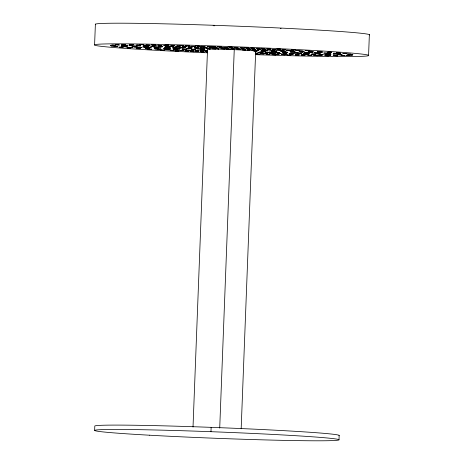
<?xml version="1.0" encoding="UTF-8"?>
<svg xmlns="http://www.w3.org/2000/svg" width="464" height="464" viewBox="0 0 464 464"><rect width="100%" height="100%" fill="white"/><g stroke="black" fill="none" stroke-linecap="round" stroke-linejoin="round"><path stroke-width="0.7" d="M94.592 44.788L95.387 24.157M94.627 430.464L94.795 426.126A122.287 3.202 2.2 0 1 220.064 427.692A122.287 3.202 2.2 0 1 338.946 435.655M193.018 427.008L207.53 49.323A24.157 0.632 2.2 0 1 232.046 49.584A24.157 0.632 2.2 0 1 255.6 51.191M210.969 431.7L211.137 427.356M219.716 428.081L234.25 49.671M241.17 428.765L255.681 51.081M339.004 439.773L339.172 435.435M368.578 55.286L369.367 34.655M294.228 53.232L290.441 53.082L294.24 53.227M189.904 50.622L193.708 50.773L189.944 50.634M175.792 46.655L179.591 46.794M179.585 46.806L175.821 46.661M294.309 52.386L298.103 52.525M298.097 52.536L294.344 52.397M274.734 50.541L270.941 50.39L274.746 50.535M123.865 46.702L127.664 46.852L123.94 46.719M209.194 47.717L212.993 47.867L209.264 47.734M261.98 49.254L265.779 49.399L262.009 49.265M259.846 54.346L256.07 54.189L259.852 54.334M181.958 48.975L185.751 49.114M185.745 49.126L181.981 48.981M241.535 48.9L245.328 49.045M245.317 49.056L241.564 48.911M188.169 47.612L191.968 47.763L188.233 47.63M166.564 49.66L170.363 49.81L166.628 49.677M188.581 46.87L192.38 47.015L188.599 46.881M179.458 48.065L175.676 47.908L179.475 48.059M336.406 52.815L340.205 52.96M340.187 52.966L336.417 52.821M347.095 54.05L350.888 54.195L347.089 54.05M299.048 55.071L295.272 54.92L299.071 55.059M184.956 50.999L188.749 51.15M188.726 51.156L184.974 51.011M330.977 52.768L327.195 52.618L331 52.763M150.655 46.145L154.454 46.29L150.672 46.156M294.414 52.815L298.207 52.96M298.184 52.971L294.425 52.826M205.036 46.441L201.26 46.29L205.059 46.435M305.358 54.781L301.588 54.624L305.387 54.769M161.472 45.385L157.696 45.234L161.501 45.379M225.226 48.25L229.025 48.395L225.272 48.268M200.906 49.004L197.136 48.853L200.935 48.993M291.746 49.845L295.498 49.973L291.699 49.834M291.34 51.324L295.127 51.469L291.409 51.342M145.302 46.365L149.054 46.493L145.255 46.354M147.83 49.259L151.629 49.41L147.836 49.271M269.857 54.363L266.098 54.201L269.88 54.358M319.481 53.905L315.717 53.754L319.516 53.899M293.445 50.93L289.658 50.785L293.439 50.918M337.108 53.824L340.895 53.969L337.142 53.836M146.694 46.829L142.906 46.69L146.705 46.835M301.699 53.766L297.911 53.627L301.71 53.772M136.839 46.174L133.046 46.035L136.851 46.18M349.056 54.555L352.837 54.7M352.837 54.711L349.085 54.572M169.319 46.736L165.526 46.597L169.331 46.742M330.652 55.286L326.888 55.129L330.687 55.274M154.872 48.9L158.653 49.045M158.624 49.056L154.889 48.911M176.546 48.929L172.794 48.772L176.575 48.917M198.824 51.336L195.037 51.197L198.836 51.342M342.855 53.459L346.643 53.609M346.614 53.621L342.879 53.476M195.477 49.822L191.713 49.683L195.501 49.828M254.991 51.092L254.55 51.092M218.324 49.184L217.97 49.19L218.312 49.242M248.779 50.512L249.458 50.501L247.48 50.373M213.133 25.694L214.762 25.752M207.611 50.588L204.839 50.443L207.681 50.506M207.588 52.304L206.399 52.299L207.64 52.403M210.354 49.167L208.974 49.155L209.583 49.225M255.473 53.256L258.007 53.401L255.496 53.348M207.681 51.516L205.262 51.371L207.576 51.417M255.478 51.753L257.178 51.771L255.444 51.655M253.489 50.965L254.956 51.046M280.407 28.49L281.097 28.53M95.422 24.482A137.234 3.59 2.2 0 1 232 25.961A137.234 3.59 2.2 0 1 369.408 34.98M207.367 52.809A137.234 3.59 2.2 0 1 117.206 43.825A137.234 3.59 2.2 0 1 346.283 52.635A137.234 3.59 2.2 0 1 255.345 54.653M111.789 45.095L115.582 45.246L111.818 45.089M311.762 54.665L315.555 54.816L311.762 54.665M261.157 48.308L264.944 48.459L261.157 48.308M219.246 47.746L223.033 47.896L219.275 47.746M341.063 55.535L344.856 55.686L341.063 55.535M170.381 50.228L174.168 50.385L170.41 50.228M174.992 50.808L178.785 50.959L175.027 50.802M207.251 46.765L211.045 46.916L207.28 46.765M236.971 49.277L240.758 49.428L237 49.277M327.265 54.033L331.052 54.189L327.294 54.033M129.804 44.567L133.591 44.724L129.804 44.567M200.599 51.748L204.386 51.898L200.628 51.748M254.8 50.541L258.587 50.692L254.8 50.541M261.081 51.556L264.869 51.713L261.081 51.556M305.324 50.599L309.111 50.75L305.324 50.599M287.17 55.077L290.957 55.228L287.199 55.071M256.511 48.685L260.298 48.842L256.511 48.685M298.955 50.97L302.743 51.127L298.984 50.97M145.696 48.703L149.483 48.853L145.725 48.697M299.477 52.009L303.265 52.159L299.506 52.003M260.165 53.725L263.952 53.882L260.165 53.725M313.821 55.576L317.608 55.726L313.855 55.576M273.041 51.869L276.828 52.026L273.041 51.869M146.143 45.095L149.93 45.246L146.177 45.089M129.102 45.188L132.89 45.339L129.137 45.182M143.457 45.605L147.245 45.756L143.492 45.6M281.3 54.607L285.087 54.764L281.329 54.607M235.683 48.366L239.47 48.517L235.718 48.36M277.513 53.505L281.3 53.662L277.547 53.505M121.446 45.739L125.234 45.89L121.446 45.739M131.979 46.423L135.766 46.574L131.979 46.423M191.499 46.296L195.286 46.452L191.499 46.296M111.064 45.936L114.852 46.087L111.093 45.93M136.526 48.505L140.314 48.656L136.526 48.505M172.422 47.108L176.21 47.264L172.422 47.108M119.526 47.102L123.314 47.258L119.555 47.102M242.266 49.816L246.048 49.967L242.301 49.81M275.43 54.143L279.212 54.294L275.459 54.137M228.172 46.934L231.954 47.084L228.172 46.934M246.14 48.517L249.928 48.668L246.14 48.517M217.61 46.829L221.392 46.98L217.645 46.823M261.597 51.168L265.379 51.324L261.597 51.168M333.378 53.25L337.166 53.406L333.378 53.25M281.915 49.631L285.702 49.781L281.915 49.631M251.842 49.062L255.623 49.219L251.877 49.062M157.099 47.925L160.88 48.076L157.128 47.92M186.534 48.587L190.315 48.743L186.569 48.587M179.719 47.647L183.5 47.804L179.754 47.641M348.696 54.978L352.483 55.129L348.737 54.972M250.746 48.134L254.527 48.291L250.78 48.134M283.452 53.975L287.233 54.131L283.487 53.969M165.097 45.008L168.879 45.159L165.097 45.008M170.972 45.472L174.754 45.629L170.972 45.472M176.848 45.936L180.629 46.093L176.848 45.936M182.723 46.4L186.505 46.557L182.723 46.4M194.474 47.334L198.256 47.485L194.474 47.334M200.344 47.798L204.131 47.949L200.344 47.798M206.219 48.262L210.006 48.418L206.219 48.262M212.094 48.726L215.876 48.882L212.094 48.726M308.224 51.168L312.005 51.324L308.224 51.168M169.743 46.174L173.524 46.325L169.743 46.174M191.162 49.167L194.944 49.323L191.197 49.167M199.868 50.808L203.65 50.965L199.903 50.808M164.552 47.63L168.333 47.786L164.587 47.63M221.009 48.674L224.791 48.824L221.009 48.674M263.941 50.733L267.722 50.889L263.975 50.733M115.623 44.811L119.405 44.967L115.658 44.811M326.946 53.586L330.728 53.743L326.981 53.586M182.48 49.486L186.261 49.642L182.52 49.48M319.574 54.584L323.35 54.735L319.609 54.578M276.904 49.056L280.679 49.207L276.904 49.056M269.561 53.673L273.342 53.824L269.59 53.673M271.301 51.388L275.082 51.545L271.301 51.388M295.406 54.137L299.187 54.288L295.446 54.131M333.964 55.657L337.74 55.808L333.964 55.657M195.303 45.803L199.085 45.953L195.332 45.797M176.471 48.355L180.247 48.511L176.471 48.355M266.962 49.816L270.744 49.967L266.962 49.816M259.538 52.096L263.314 52.252L259.573 52.09M290.174 51.806L293.95 51.956L290.174 51.806M160.753 50.031L164.534 50.187L160.753 50.031M229.703 47.844L233.479 47.995L229.703 47.844M318.362 55.17L322.144 55.326L318.362 55.17M197.403 46.765L201.185 46.916L197.438 46.765M286.305 50.205L290.081 50.361L286.305 50.205M289.379 54.445L293.155 54.595L289.379 54.445M128.847 47.305L132.629 47.461L128.847 47.305M158.932 46.081L162.707 46.238L158.932 46.081M201.382 48.61L205.158 48.766L201.382 48.61M333.175 54.961L336.951 55.117L333.216 54.955M338.343 54.3L342.119 54.456L338.378 54.3M139.908 44.608L143.683 44.764L139.942 44.602M304.355 52.606L308.137 52.757L304.39 52.6M185.536 50.048L189.312 50.205L185.536 50.048M201.005 49.874L204.786 50.031L201.045 49.868M213.254 47.253L217.036 47.409L213.254 47.253M133.713 46.916L137.495 47.067L133.713 46.916M240.242 47.978L244.018 48.134L240.282 47.972M282.68 53.151L286.456 53.302L282.68 53.151M263.691 53.209L267.473 53.36L263.691 53.209M317.475 51.365L321.25 51.521L317.509 51.359M261.516 50.187L265.292 50.338L261.516 50.187M304.993 54.149L308.769 54.3L305.034 54.143M226.855 49.161L230.637 49.312L226.855 49.161M273.081 50.93L276.857 51.086L273.122 50.924M280.349 50.576L284.125 50.727L280.384 50.576M136.938 45.75L140.708 45.901L136.979 45.75M163.717 45.698L167.492 45.849L163.717 45.698M194.613 48.105L198.389 48.256L194.613 48.105M153.961 47.38L157.737 47.537L153.961 47.38M157.197 49.457L160.973 49.607L157.197 49.457M301.206 55.373L304.976 55.529L301.24 55.373M323.831 53.041L327.607 53.192L323.866 53.035M215.122 48.192L218.898 48.343L215.122 48.192M180.113 50.425L183.889 50.576L180.113 50.425M247.132 49.439L250.902 49.596L247.173 49.439M272.043 54.677L275.819 54.827L272.043 54.677M173.275 49.288L177.045 49.439L173.275 49.288M110.281 45.466L114.051 45.617L110.281 45.466M200.396 49.37L204.172 49.52L200.396 49.37M138.208 47.508L141.984 47.659L138.208 47.508M251.969 49.996L255.739 50.147L251.969 49.996M257.126 49.625L260.896 49.781L257.172 49.619M282.222 51.121L285.998 51.278L282.263 51.121M305.741 53.087L309.511 53.238L305.741 53.087M121.406 46.174L125.176 46.33L121.446 46.168M244.824 47.595L248.594 47.751L244.87 47.589M136.544 45.078L140.319 45.234L136.544 45.078M127.037 47.78L130.807 47.937L127.037 47.78M231.194 48.755L234.964 48.911L231.234 48.749M257.827 52.739L261.597 52.896L257.827 52.739M311.854 54.015L315.624 54.172L311.854 54.015M203.313 47.235L207.089 47.392L203.313 47.235M318.002 52.409L321.772 52.565L318.002 52.409M346.028 55.303L349.798 55.454L346.074 55.303M124.05 45.408L127.82 45.559L124.05 45.408M190.327 51.562L194.097 51.719L190.327 51.562M121.678 44.637L125.448 44.788L121.678 44.637M136.19 47.978L139.954 48.134L136.19 47.978M154.367 46.963L158.137 47.113L154.367 46.963M181.958 47.125L185.733 47.276L182.004 47.119M324.8 54.369L328.57 54.52L324.8 54.369M114.185 46.481L117.955 46.638L114.225 46.481M166.709 48.134L170.479 48.291L166.709 48.134M265.588 52.565L269.358 52.722L265.588 52.565M145.336 48.175L149.106 48.331L145.377 48.169M268.952 52.119L272.716 52.275L268.998 52.113M280.801 51.597L284.571 51.753L280.801 51.597M324.829 55.668L328.599 55.819L324.829 55.668M223.677 47.328L227.447 47.485L223.677 47.328M272.032 49.433L275.802 49.584L272.032 49.433M276.022 52.641L279.786 52.797L276.022 52.641M303.572 53.43L307.342 53.586L303.572 53.43M295.858 50.402L299.628 50.553L295.904 50.396M300.504 51.516L304.268 51.672L300.544 51.51M154.495 48.372L158.253 48.529L154.495 48.372M179.725 45.356L183.489 45.513L179.725 45.356M164.082 49.091L167.84 49.248L164.082 49.091M166.518 47.276L170.282 47.432L166.564 47.276M234.245 47.45L238.009 47.606L234.245 47.45M266.783 48.865L270.547 49.022L266.829 48.865M151.757 44.753L155.515 44.909L151.757 44.753M158.299 46.696L162.064 46.847L158.299 46.696M211.578 46.325L215.342 46.481L211.578 46.325M308.769 52.206L312.527 52.368L308.809 52.206M152.494 45.582L156.258 45.739L152.494 45.582M309.645 51.713L313.403 51.869L309.645 51.713M163.653 48.569L167.411 48.72L163.653 48.569M195.147 50.24L198.905 50.396L195.193 50.24M147.627 47.717L151.392 47.862L147.627 47.717M282.344 52.496L286.108 52.647L282.344 52.496M318.78 51.91L322.538 52.055L318.78 51.91M255.734 52.432L255.432 52.444L255.734 52.42M176.042 49.851L179.8 50.008L176.042 49.851M283.985 52.136L287.744 52.293L283.985 52.136M316.535 53.343L320.288 53.499L316.535 53.343M327.92 52.101L331.679 52.252L327.92 52.101M143.736 47.142L147.488 47.293L143.776 47.142M314.18 52.826L317.939 52.971L314.221 52.821M307.76 55.094L311.512 55.257L307.76 55.094M185.623 45.826L189.387 45.977L185.623 45.826M337.032 54.682L340.785 54.839L337.079 54.677M187.758 48.215L191.51 48.372L187.804 48.21M276.701 50.008L280.453 50.153L276.753 50.002M271.585 53.035L275.338 53.198L271.585 53.035M289.136 53.644L292.883 53.801L289.136 53.644M149.309 435.197A122.287 3.202 2.2 0 0 338.778 440A122.287 3.202 2.2 0 0 162.365 430.163A122.287 3.202 2.2 0 0 149.309 435.197"/></g></svg>
